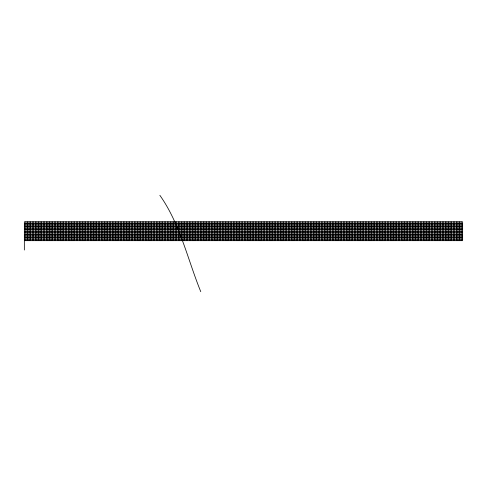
<?xml version="1.0" encoding="UTF-8"?>
<svg xmlns="http://www.w3.org/2000/svg" width="487" height="487" viewBox="0 0 487 487"><rect width="100%" height="100%" fill="white"/><g stroke="black" fill="none" stroke-linecap="round" stroke-linejoin="round"><path stroke-width="0.73" d="M24.35 223.393L462.65 223.393M24.35 224.964L462.65 224.964M24.35 226.534L462.65 226.534M24.35 228.105L462.65 228.105M24.35 229.675L462.65 229.675M24.35 231.246L462.65 231.246M24.35 232.823L462.65 232.823M24.35 234.393L462.65 234.393M24.35 235.964L462.65 235.964M24.35 237.534L462.65 237.534M24.35 239.105L462.65 239.105M24.35 240.675L462.65 240.675L462.65 221.822L24.35 221.822L24.35 250.014M159.864 195.311C180.19 224.038 187.647 259.504 200.772 291.689M461.079 221.822L461.079 240.675M459.509 221.822L459.509 240.675M457.938 221.822L457.938 240.675M456.368 221.822L456.368 240.675M454.797 221.822L454.797 240.675M453.227 221.822L453.227 240.675M451.656 221.822L451.656 240.675M450.079 221.822L450.079 240.675M448.509 221.822L448.509 240.675M446.938 221.822L446.938 240.675M445.368 221.822L445.368 240.675M443.797 221.822L443.797 240.675M442.226 221.822L442.226 240.675M440.656 221.822L440.656 240.675M439.085 221.822L439.085 240.675M437.515 221.822L437.515 240.675M435.944 221.822L435.944 240.675M434.374 221.822L434.374 240.675M432.803 221.822L432.803 240.675M431.232 221.822L431.232 240.675M429.662 221.822L429.662 240.675M428.091 221.822L428.091 240.675M426.521 221.822L426.521 240.675M424.944 221.822L424.944 240.675M423.373 221.822L423.373 240.675M421.803 221.822L421.803 240.675M420.232 221.822L420.232 240.675M418.662 221.822L418.662 240.675M417.091 221.822L417.091 240.675M415.521 221.822L415.521 240.675M413.95 221.822L413.95 240.675M412.379 221.822L412.379 240.675M410.809 221.822L410.809 240.675M409.238 221.822L409.238 240.675M407.668 221.822L407.668 240.675M406.097 221.822L406.097 240.675M404.527 221.822L404.527 240.675M402.956 221.822L402.956 240.675M401.379 221.822L401.379 240.675M399.809 221.822L399.809 240.675M398.238 221.822L398.238 240.675M396.668 221.822L396.668 240.675M395.097 221.822L395.097 240.675M393.526 221.822L393.526 240.675M391.956 221.822L391.956 240.675M390.385 221.822L390.385 240.675M388.815 221.822L388.815 240.675M387.244 221.822L387.244 240.675M385.674 221.822L385.674 240.675M384.103 221.822L384.103 240.675M382.532 221.822L382.532 240.675M380.962 221.822L380.962 240.675M379.391 221.822L379.391 240.675M377.821 221.822L377.821 240.675M376.244 221.822L376.244 240.675M374.673 221.822L374.673 240.675M373.103 221.822L373.103 240.675M371.532 221.822L371.532 240.675M369.962 221.822L369.962 240.675M368.391 221.822L368.391 240.675M366.821 221.822L366.821 240.675M365.25 221.822L365.25 240.675M363.679 221.822L363.679 240.675M362.109 221.822L362.109 240.675M360.538 221.822L360.538 240.675M358.968 221.822L358.968 240.675M357.397 221.822L357.397 240.675M355.827 221.822L355.827 240.675M354.256 221.822L354.256 240.675M352.679 221.822L352.679 240.675M351.109 221.822L351.109 240.675M349.538 221.822L349.538 240.675M347.968 221.822L347.968 240.675M346.397 221.822L346.397 240.675M344.826 221.822L344.826 240.675M343.256 221.822L343.256 240.675M341.685 221.822L341.685 240.675M340.115 221.822L340.115 240.675M338.544 221.822L338.544 240.675M336.974 221.822L336.974 240.675M335.403 221.822L335.403 240.675M333.832 221.822L333.832 240.675M332.262 221.822L332.262 240.675M330.691 221.822L330.691 240.675M329.121 221.822L329.121 240.675M327.544 221.822L327.544 240.675M325.973 221.822L325.973 240.675M324.403 221.822L324.403 240.675M322.832 221.822L322.832 240.675M321.262 221.822L321.262 240.675M319.691 221.822L319.691 240.675M318.121 221.822L318.121 240.675M316.55 221.822L316.55 240.675M314.979 221.822L314.979 240.675M313.409 221.822L313.409 240.675M311.838 221.822L311.838 240.675M310.268 221.822L310.268 240.675M308.697 221.822L308.697 240.675M307.127 221.822L307.127 240.675M305.556 221.822L305.556 240.675M303.979 221.822L303.979 240.675M302.409 221.822L302.409 240.675M300.838 221.822L300.838 240.675M299.268 221.822L299.268 240.675M297.697 221.822L297.697 240.675M296.126 221.822L296.126 240.675M294.556 221.822L294.556 240.675M292.985 221.822L292.985 240.675M291.415 221.822L291.415 240.675M289.844 221.822L289.844 240.675M288.274 221.822L288.274 240.675M286.703 221.822L286.703 240.675M285.132 221.822L285.132 240.675M283.562 221.822L283.562 240.675M281.991 221.822L281.991 240.675M280.421 221.822L280.421 240.675M278.844 221.822L278.844 240.675M277.273 221.822L277.273 240.675M275.703 221.822L275.703 240.675M274.132 221.822L274.132 240.675M272.562 221.822L272.562 240.675M270.991 221.822L270.991 240.675M269.421 221.822L269.421 240.675M267.85 221.822L267.85 240.675M266.279 221.822L266.279 240.675M264.709 221.822L264.709 240.675M263.138 221.822L263.138 240.675M261.568 221.822L261.568 240.675M259.997 221.822L259.997 240.675M258.427 221.822L258.427 240.675M256.856 221.822L256.856 240.675M255.279 221.822L255.279 240.675M253.709 221.822L253.709 240.675M252.138 221.822L252.138 240.675M250.568 221.822L250.568 240.675M248.997 221.822L248.997 240.675M247.426 221.822L247.426 240.675M245.856 221.822L245.856 240.675M244.285 221.822L244.285 240.675M242.715 221.822L242.715 240.675M241.144 221.822L241.144 240.675M239.574 221.822L239.574 240.675M238.003 221.822L238.003 240.675M236.432 221.822L236.432 240.675M234.862 221.822L234.862 240.675M233.291 221.822L233.291 240.675M231.721 221.822L231.721 240.675M230.144 221.822L230.144 240.675M228.573 221.822L228.573 240.675M227.003 221.822L227.003 240.675M225.432 221.822L225.432 240.675M223.862 221.822L223.862 240.675M222.291 221.822L222.291 240.675M220.721 221.822L220.721 240.675M219.15 221.822L219.15 240.675M217.579 221.822L217.579 240.675M216.009 221.822L216.009 240.675M214.438 221.822L214.438 240.675M212.868 221.822L212.868 240.675M211.297 221.822L211.297 240.675M209.727 221.822L209.727 240.675M208.156 221.822L208.156 240.675M206.579 221.822L206.579 240.675M205.009 221.822L205.009 240.675M203.438 221.822L203.438 240.675M201.868 221.822L201.868 240.675M200.297 221.822L200.297 240.675M198.726 221.822L198.726 240.675M197.156 221.822L197.156 240.675M195.585 221.822L195.585 240.675M194.015 221.822L194.015 240.675M192.444 221.822L192.444 240.675M190.874 221.822L190.874 240.675M189.303 221.822L189.303 240.675M187.732 221.822L187.732 240.675M186.162 221.822L186.162 240.675M184.591 221.822L184.591 240.675M183.021 221.822L183.021 240.675M181.444 221.822L181.444 240.675M179.873 221.822L179.873 240.675M178.303 221.822L178.303 240.675M176.732 221.822L176.732 240.675M175.162 221.822L175.162 240.675M173.591 221.822L173.591 240.675M172.021 221.822L172.021 240.675M170.45 221.822L170.45 240.675M168.879 221.822L168.879 240.675M167.309 221.822L167.309 240.675M165.738 221.822L165.738 240.675M164.168 221.822L164.168 240.675M162.597 221.822L162.597 240.675M161.027 221.822L161.027 240.675M159.456 221.822L159.456 240.675M157.879 221.822L157.879 240.675M156.309 221.822L156.309 240.675M154.738 221.822L154.738 240.675M153.168 221.822L153.168 240.675M151.597 221.822L151.597 240.675M150.026 221.822L150.026 240.675M148.456 221.822L148.456 240.675M146.885 221.822L146.885 240.675M145.315 221.822L145.315 240.675M143.744 221.822L143.744 240.675M142.174 221.822L142.174 240.675M140.603 221.822L140.603 240.675M139.032 221.822L139.032 240.675M137.462 221.822L137.462 240.675M135.891 221.822L135.891 240.675M134.321 221.822L134.321 240.675M132.744 221.822L132.744 240.675M131.173 221.822L131.173 240.675M129.603 221.822L129.603 240.675M128.032 221.822L128.032 240.675M126.462 221.822L126.462 240.675M124.891 221.822L124.891 240.675M123.321 221.822L123.321 240.675M121.75 221.822L121.75 240.675M120.179 221.822L120.179 240.675M118.609 221.822L118.609 240.675M117.038 221.822L117.038 240.675M115.468 221.822L115.468 240.675M113.897 221.822L113.897 240.675M112.327 221.822L112.327 240.675M110.756 221.822L110.756 240.675M109.179 221.822L109.179 240.675M107.609 221.822L107.609 240.675M106.038 221.822L106.038 240.675M104.468 221.822L104.468 240.675M102.897 221.822L102.897 240.675M101.326 221.822L101.326 240.675M99.756 221.822L99.756 240.675M98.185 221.822L98.185 240.675M96.615 221.822L96.615 240.675M95.044 221.822L95.044 240.675M93.474 221.822L93.474 240.675M91.903 221.822L91.903 240.675M90.332 221.822L90.332 240.675M88.762 221.822L88.762 240.675M87.191 221.822L87.191 240.675M85.621 221.822L85.621 240.675M84.044 221.822L84.044 240.675M82.473 221.822L82.473 240.675M80.903 221.822L80.903 240.675M79.332 221.822L79.332 240.675M77.762 221.822L77.762 240.675M76.191 221.822L76.191 240.675M74.621 221.822L74.621 240.675M73.05 221.822L73.05 240.675M71.479 221.822L71.479 240.675M69.909 221.822L69.909 240.675M68.338 221.822L68.338 240.675M66.768 221.822L66.768 240.675M65.197 221.822L65.197 240.675M63.627 221.822L63.627 240.675M62.056 221.822L62.056 240.675M60.479 221.822L60.479 240.675M58.909 221.822L58.909 240.675M57.338 221.822L57.338 240.675M55.768 221.822L55.768 240.675M54.197 221.822L54.197 240.675M52.626 221.822L52.626 240.675M51.056 221.822L51.056 240.675M49.485 221.822L49.485 240.675M47.915 221.822L47.915 240.675M46.344 221.822L46.344 240.675M44.774 221.822L44.774 240.675M43.203 221.822L43.203 240.675M41.632 221.822L41.632 240.675M40.062 221.822L40.062 240.675M38.491 221.822L38.491 240.675M36.921 221.822L36.921 240.675M35.344 221.822L35.344 240.675M33.773 221.822L33.773 240.675M32.203 221.822L32.203 240.675M30.632 221.822L30.632 240.675M29.062 221.822L29.062 240.675M27.491 221.822L27.491 240.675M25.921 221.822L25.921 240.675"/></g></svg>
